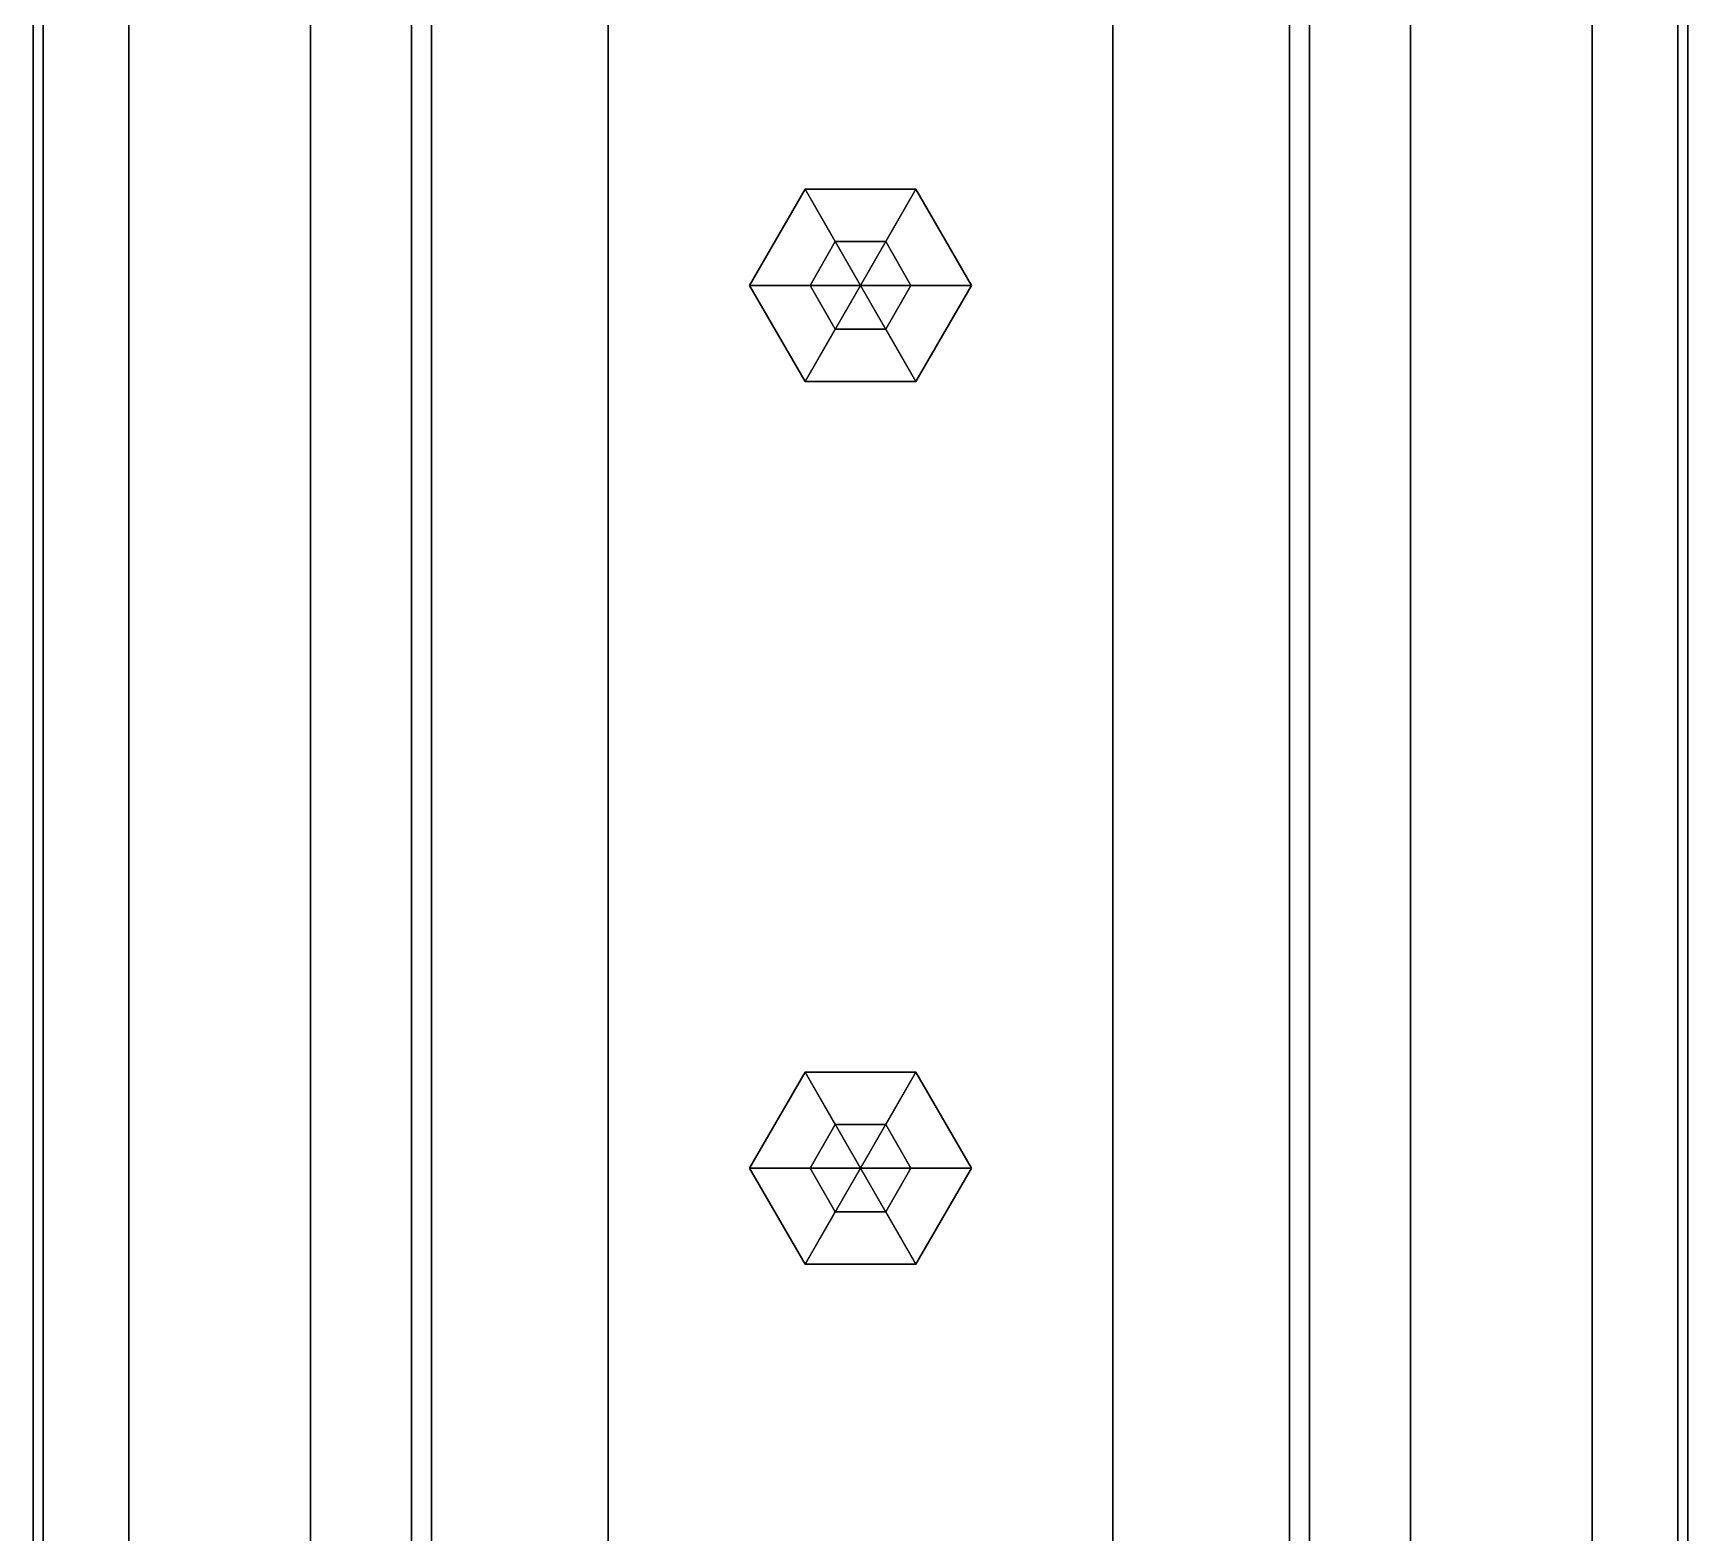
# Model space of a CAD drawing. Extents: x -1.7 to 1.6, y -7.7 to 7.7.
# Drawn here: x -1.64 to 1.64, y -2.973 to 0 of the extents above; entities that cross this region are included whole.
import ezdxf

# ---------------------------------------------------------------- set-up
doc = ezdxf.new("R2010")
doc.units = 0
doc.layers.get('0').update_dxf_attribs({"linetype": 'CONTINUOUS'})

msp = doc.modelspace()

# ---------------------------------------------------------------- linework, layer by layer
for points in [[(-1.09, 7.1, 0.92), (-1.09, -7.1, 0.92), (-1.09, -7.1, 1.19), (-1.09, 7.1, 1.19)], [(-0.85, 6.8, 0.92), (-0.85, -6.8, 0.92), (-1.09, -7.1, 0.92), (-1.09, 7.1, 0.92)], [(1.09, 7.1, 0.92), (1.09, -7.1, 0.92), (0.85, -6.8, 0.92), (0.85, 6.8, 0.92)], [(1.09, -7.1, 1.19), (1.09, -7.1, 0.92), (1.09, 7.1, 0.92), (1.09, 7.1, 1.19)], [(-1.64, 7, 3.45), (-1.64, -7, 3.45), (-1.64, -7, 3.59), (-1.64, 7, 3.59)], [(-1.64, 7, 3.59), (-1.64, -7, 3.59), (-1.62, -7, 3.73), (-1.62, 7, 3.73)], [(-1.62, -7, 3.73), (-1.45, -7, 3.83), (-1.45, 7, 3.83), (-1.62, 7, 3.73)], [(-1.45, 7, 3.83), (-1.45, -7, 3.83), (-0.89, -7, 4.03), (-0.89, 7, 4.03)], [(-0.89, -7, 4.03), (-0.5, -7, 4.14), (-0.5, 7, 4.14), (-0.89, 7, 4.03)], [(-0.5, 7, 4.14), (-0.5, -7, 4.14), (0.5, -7, 4.14), (0.5, 7, 4.14)], [(0.5, 7, 4.14), (0.5, -7, 4.14), (0.89, -7, 4.03), (0.89, 7, 4.03)], [(0.89, -7, 4.03), (1.45, -7, 3.83), (1.45, 7, 3.83), (0.89, 7, 4.03)], [(1.45, 7, 3.83), (1.45, -7, 3.83), (1.62, -7, 3.73), (1.62, 7, 3.73)], [(1.62, -7, 3.73), (1.64, -7, 3.59), (1.64, 7, 3.59), (1.62, 7, 3.73)], [(1.64, -7, 3.59), (1.64, -7, 3.45), (1.64, 7, 3.45), (1.64, 7, 3.59)], [(-0.85, -6.8, 1.19), (-0.85, -6.8, 0.92), (-0.85, 6.8, 0.92), (-0.85, 6.8, 1.19)], [(0.85, 6.8, 0.92), (0.85, -6.8, 0.92), (0.85, -6.8, 1.19), (0.85, 6.8, 1.19)], [(-1.64, 6, 1.19), (-1.64, -6, 1.19), (-1.64, -6, 3.45), (-1.64, 6, 3.45)], [(1.64, 6, 1.19), (1.64, -6, 1.19), (-1.64, -6, 1.19), (-1.64, 6, 1.19)], [(1.64, -6, 3.45), (1.64, -6, 1.19), (1.64, 6, 1.19), (1.64, 6, 3.45)], [(-0.05, -0.4134, 4.3), (-0.1, -0.5, 4.3), (-0.22, -0.5, 4.38), (-0.11, -0.3095, 4.38)], [(-0.11, -0.3095, 4.38), (-0.22, -0.5, 4.38), (0, -0.5, 4.52)], [(0.05, -0.4134, 4.3), (-0.05, -0.4134, 4.3), (-0.11, -0.3095, 4.38), (0.11, -0.3095, 4.38)], [(0.11, -0.3095, 4.38), (-0.11, -0.3095, 4.38), (0, -0.5, 4.52)], [(0.22, -0.5, 4.38), (0.11, -0.3095, 4.38), (0, -0.5, 4.52)], [(0.1, -0.5, 4.3), (0.05, -0.4134, 4.3), (0.11, -0.3095, 4.38), (0.22, -0.5, 4.38)], [(-0.05, -0.4134, 4.14), (-0.1, -0.5, 4.14), (-0.1, -0.5, 4.3), (-0.05, -0.4134, 4.3)], [(0.05, -0.4134, 4.14), (-0.05, -0.4134, 4.14), (-0.05, -0.4134, 4.3), (0.05, -0.4134, 4.3)], [(0.1, -0.5, 4.14), (0.05, -0.4134, 4.14), (0.05, -0.4134, 4.3), (0.1, -0.5, 4.3)], [(-0.1, -0.5, 4.3), (-0.05, -0.5866, 4.3), (-0.11, -0.6905, 4.38), (-0.22, -0.5, 4.38)], [(-0.22, -0.5, 4.38), (-0.11, -0.6905, 4.38), (0, -0.5, 4.52)], [(-0.11, -0.6905, 4.38), (0.11, -0.6905, 4.38), (0, -0.5, 4.52)], [(-0.1, -0.5, 4.14), (-0.05, -0.5866, 4.14), (-0.05, -0.5866, 4.3), (-0.1, -0.5, 4.3)], [(0.11, -0.6905, 4.38), (0.22, -0.5, 4.38), (0, -0.5, 4.52)], [(0.05, -0.5866, 4.14), (0.1, -0.5, 4.14), (0.1, -0.5, 4.3), (0.05, -0.5866, 4.3)], [(0.05, -0.5866, 4.3), (0.1, -0.5, 4.3), (0.22, -0.5, 4.38), (0.11, -0.6905, 4.38)], [(-0.05, -0.5866, 4.3), (0.05, -0.5866, 4.3), (0.11, -0.6905, 4.38), (-0.11, -0.6905, 4.38)], [(-0.05, -0.5866, 4.14), (0.05, -0.5866, 4.14), (0.05, -0.5866, 4.3), (-0.05, -0.5866, 4.3)], [(-0.11, -2.0595, 4.38), (-0.22, -2.25, 4.38), (0, -2.25, 4.52)], [(-0.05, -2.1634, 4.3), (-0.1, -2.25, 4.3), (-0.22, -2.25, 4.38), (-0.11, -2.0595, 4.38)], [(0.11, -2.0595, 4.38), (-0.11, -2.0595, 4.38), (0, -2.25, 4.52)], [(0.05, -2.1634, 4.3), (-0.05, -2.1634, 4.3), (-0.11, -2.0595, 4.38), (0.11, -2.0595, 4.38)], [(0.22, -2.25, 4.38), (0.11, -2.0595, 4.38), (0, -2.25, 4.52)], [(0.1, -2.25, 4.3), (0.05, -2.1634, 4.3), (0.11, -2.0595, 4.38), (0.22, -2.25, 4.38)], [(-0.05, -2.1634, 4.14), (-0.1, -2.25, 4.14), (-0.1, -2.25, 4.3), (-0.05, -2.1634, 4.3)], [(0.05, -2.1634, 4.14), (-0.05, -2.1634, 4.14), (-0.05, -2.1634, 4.3), (0.05, -2.1634, 4.3)], [(0.1, -2.25, 4.14), (0.05, -2.1634, 4.14), (0.05, -2.1634, 4.3), (0.1, -2.25, 4.3)], [(-0.22, -2.25, 4.38), (-0.11, -2.4405, 4.38), (0, -2.25, 4.52)], [(-0.1, -2.25, 4.3), (-0.05, -2.3366, 4.3), (-0.11, -2.4405, 4.38), (-0.22, -2.25, 4.38)], [(-0.11, -2.4405, 4.38), (0.11, -2.4405, 4.38), (0, -2.25, 4.52)], [(-0.1, -2.25, 4.14), (-0.05, -2.3366, 4.14), (-0.05, -2.3366, 4.3), (-0.1, -2.25, 4.3)], [(0.11, -2.4405, 4.38), (0.22, -2.25, 4.38), (0, -2.25, 4.52)], [(0.05, -2.3366, 4.14), (0.1, -2.25, 4.14), (0.1, -2.25, 4.3), (0.05, -2.3366, 4.3)], [(0.05, -2.3366, 4.3), (0.1, -2.25, 4.3), (0.22, -2.25, 4.38), (0.11, -2.4405, 4.38)], [(-0.05, -2.3366, 4.3), (0.05, -2.3366, 4.3), (0.11, -2.4405, 4.38), (-0.11, -2.4405, 4.38)], [(-0.05, -2.3366, 4.14), (0.05, -2.3366, 4.14), (0.05, -2.3366, 4.3), (-0.05, -2.3366, 4.3)]]:
    msp.add_3dface(points)

doc.saveas('drawing.dxf')
